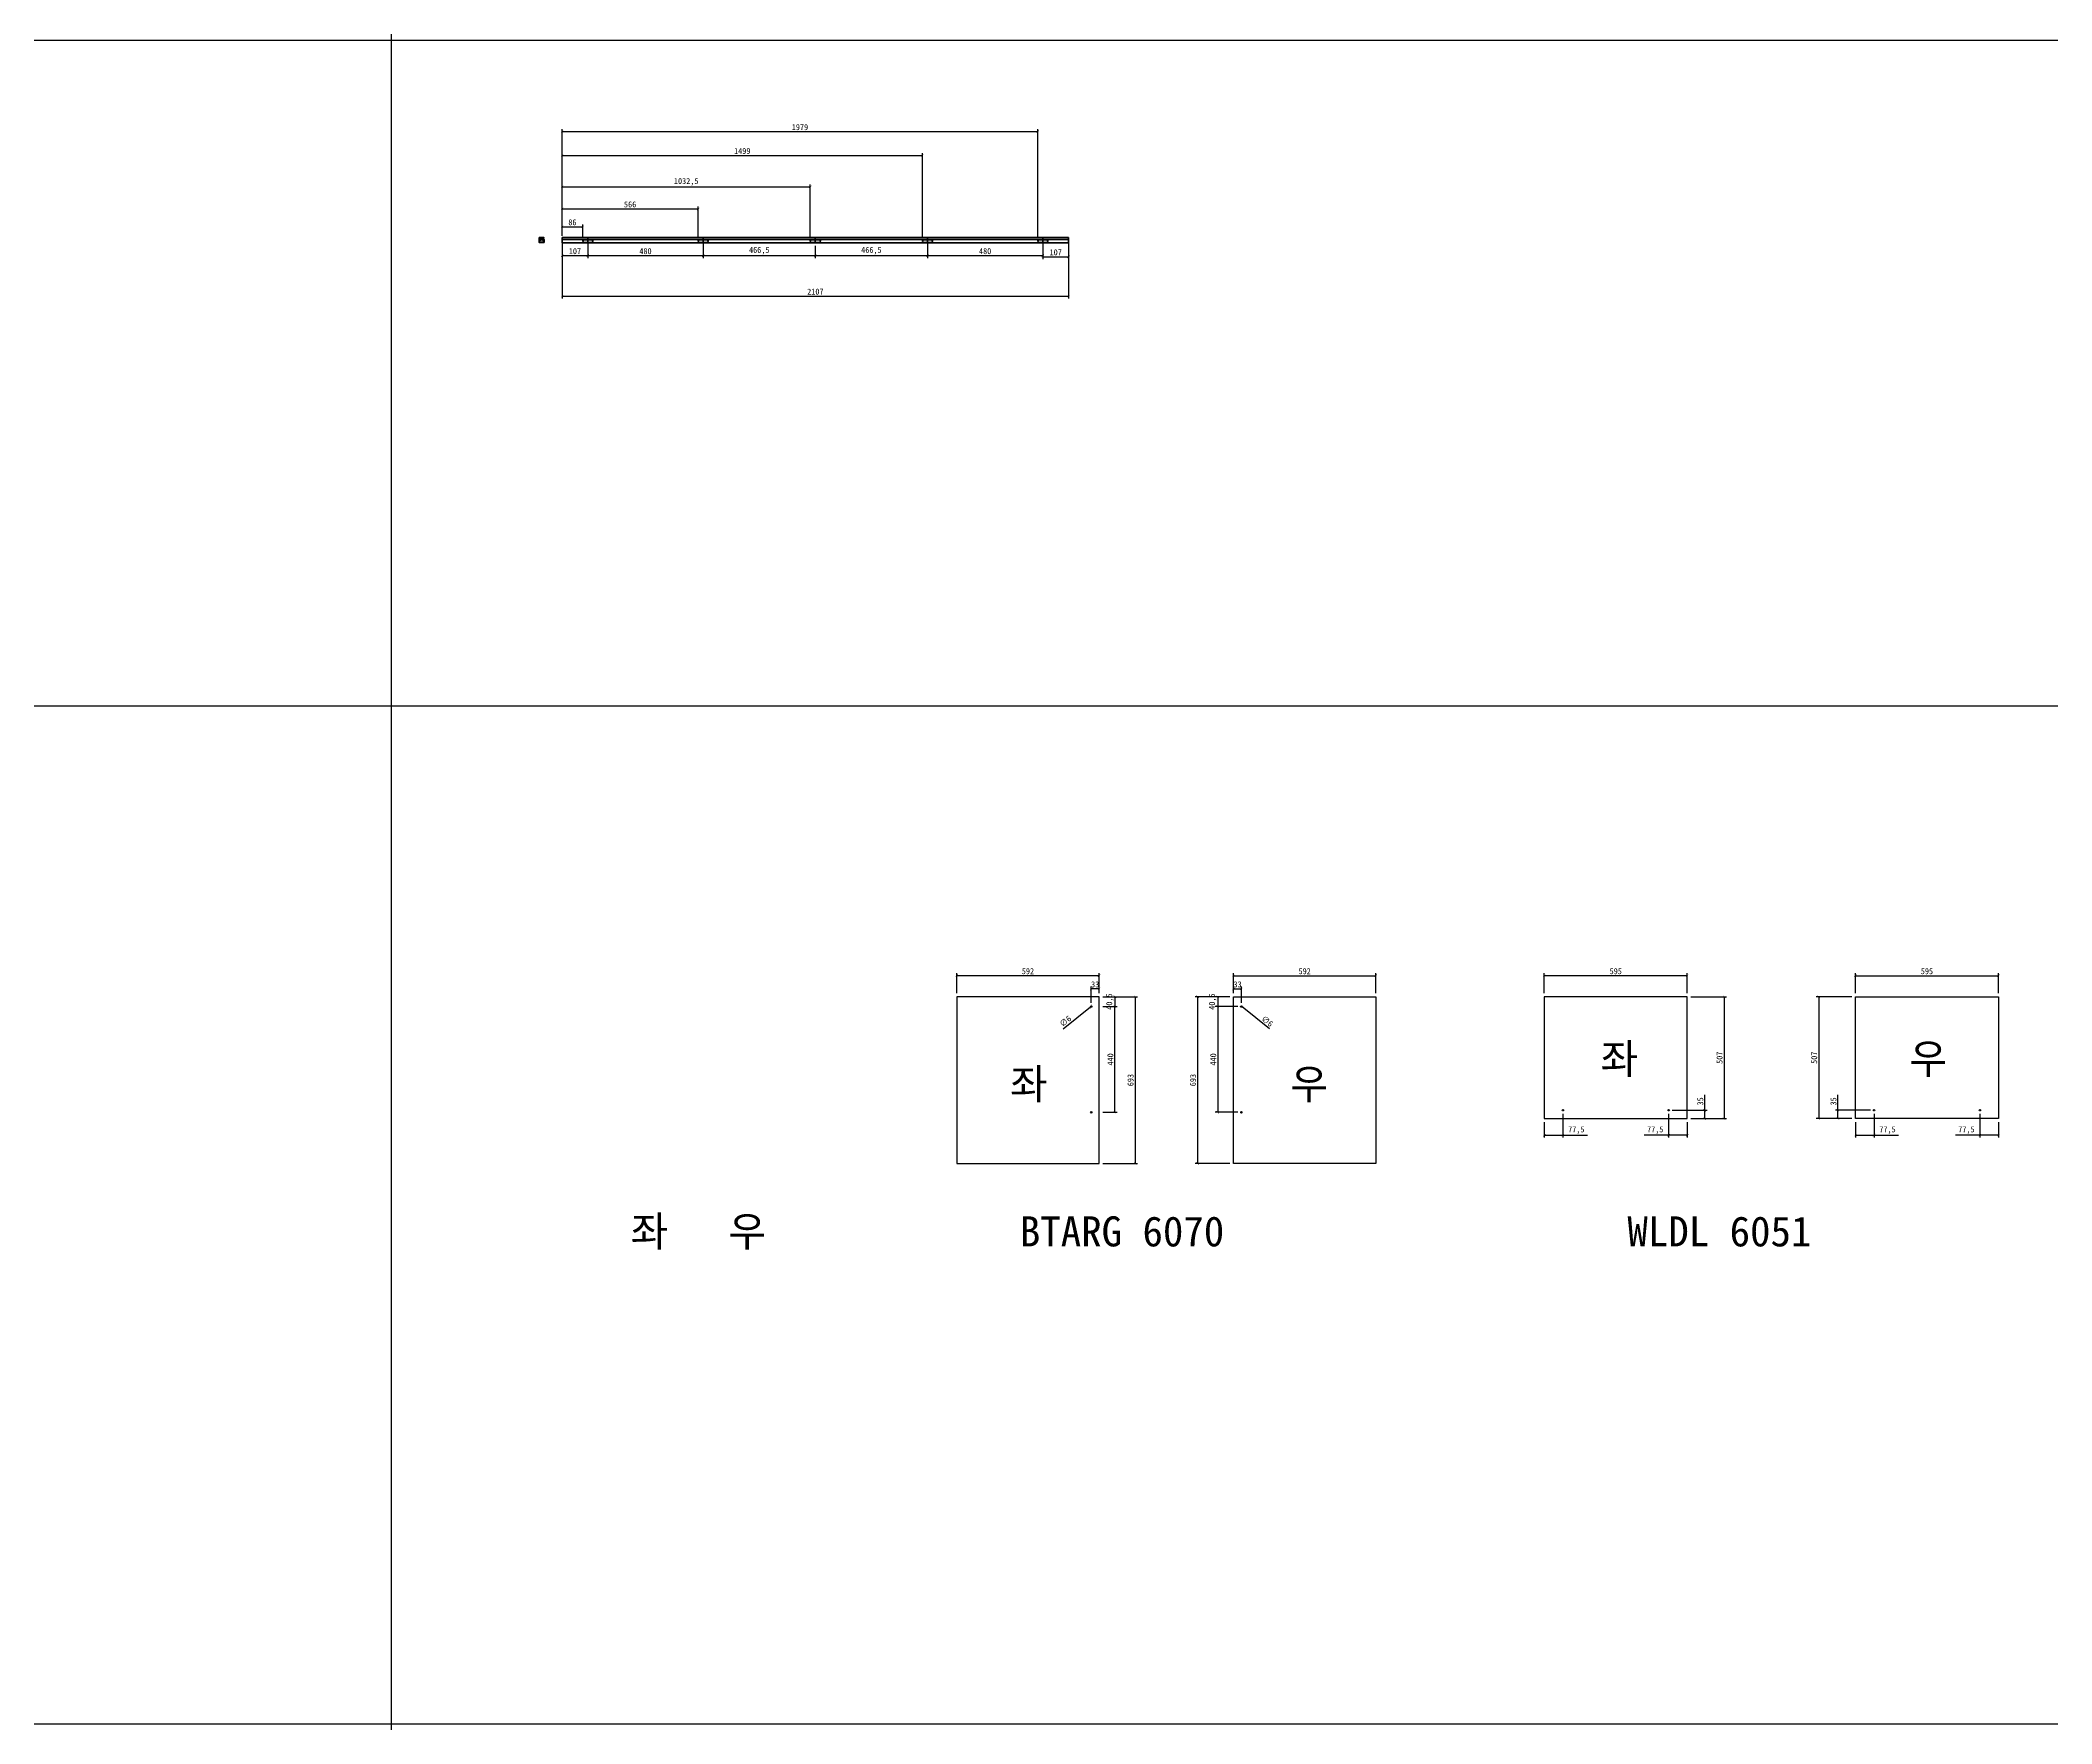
# Model space of a CAD drawing. Header units: millimetres. Extents: x -44117 to 256353, y -2095463 to 65325.
# Drawn here: x 108840 to 117208, y -186279 to -179276 of the extents above; entities that cross this region are included whole.
import ezdxf

# ---------------------------------------------------------------- set-up
doc = ezdxf.new("R2010")
doc.units = ezdxf.units.MM
doc.header["$LTSCALE"] = 10
doc.layers.add('1', color=2, linetype='Continuous', lineweight=40)
doc.dimstyles.new('ISO-25', dxfattribs={"dimtxt": 2.5, "dimasz": 2.5, "dimexe": 1, "dimexo": 1, "dimtad": 1, "dimtxsty": 'Standard', "dimblk": 'ARCHTICK', "dimcen": 2.5, "dimadec": 0, "dimazin": 0, "dimtfac": 1, "dimtmove": 0, "dimatfit": 3, "dimfxl": 0, "dimarcsym": 0})

# ---------------------------------------------------------------- blocks, each defined once
blk = doc.blocks.new('_ArchTick')
at = {"color": 0, "linetype": 'ByBlock', "const_width": 0.15}
blk.add_lwpolyline([(-0.5, -0.5), (0.5, 0.5)], dxfattribs=at)
blk = doc.blocks.new('*D2909')
at = {"color": 0, "lineweight": -2}
for p, q in [((111010.6, -180132.7), (111010.6, -180350.3)), ((113117.6, -180132.7), (113117.6, -180350.3)), ((111010.6, -180340.3), (113117.6, -180340.3))]:
    blk.add_line(p, q, dxfattribs=at)
at = {"layer": 'Defpoints', "color": 0}
for p in [(111010.6, -180117.7), (113117.6, -180117.7), (113117.6, -180340.3)]:
    blk.add_point(p, dxfattribs=at)
at = {"color": 0, "lineweight": -2, "xscale": 10, "yscale": 10, "zscale": 10, "rotation": 180}
blk.add_blockref('_ArchTick', (111010.6, -180340.3), dxfattribs=at)
at = {"color": 0, "lineweight": -2, "xscale": 10, "yscale": 10, "zscale": 10}
blk.add_blockref('_ArchTick', (113117.6, -180340.3), dxfattribs=at)
at = {"color": 0, "insert": (112064.1, -180321.6), "char_height": 25, "attachment_point": 5}
blk.add_mtext('2107', dxfattribs=at)
blk = doc.blocks.new('*D2910')
at = {"color": 0, "lineweight": -2}
for p, q in [((111010.6, -180111.7), (111010.6, -180181.8)), ((111117.6, -180120.9), (111117.6, -180181.8)), ((111010.6, -180171.8), (111117.6, -180171.8))]:
    blk.add_line(p, q, dxfattribs=at)
at = {"layer": 'Defpoints', "color": 0}
for p in [(111010.6, -180096.7), (111117.6, -180105.9), (111117.6, -180171.8)]:
    blk.add_point(p, dxfattribs=at)
at = {"color": 0, "lineweight": -2, "xscale": 10, "yscale": 10, "zscale": 10, "rotation": 180}
blk.add_blockref('_ArchTick', (111010.6, -180171.8), dxfattribs=at)
at = {"color": 0, "lineweight": -2, "xscale": 10, "yscale": 10, "zscale": 10}
blk.add_blockref('_ArchTick', (111117.6, -180171.8), dxfattribs=at)
at = {"color": 0, "insert": (111064.1, -180153.1), "char_height": 25, "attachment_point": 5}
blk.add_mtext('107', dxfattribs=at)
blk = doc.blocks.new('*D2911')
at = {"color": 0, "lineweight": -2}
for p, q in [((111117.6, -180122.2), (111117.6, -180181.8)), ((111597.6, -180120.9), (111597.6, -180181.8)), ((111117.6, -180171.8), (111597.6, -180171.8))]:
    blk.add_line(p, q, dxfattribs=at)
at = {"layer": 'Defpoints', "color": 0}
for p in [(111117.6, -180107.2), (111597.6, -180105.9), (111597.6, -180171.8)]:
    blk.add_point(p, dxfattribs=at)
at = {"color": 0, "lineweight": -2, "xscale": 10, "yscale": 10, "zscale": 10, "rotation": 180}
blk.add_blockref('_ArchTick', (111117.6, -180171.8), dxfattribs=at)
at = {"color": 0, "lineweight": -2, "xscale": 10, "yscale": 10, "zscale": 10}
blk.add_blockref('_ArchTick', (111597.6, -180171.8), dxfattribs=at)
at = {"color": 0, "insert": (111357.6, -180153.1), "char_height": 25, "attachment_point": 5}
blk.add_mtext('480', dxfattribs=at)
blk = doc.blocks.new('*D2912')
at = {"color": 0, "lineweight": -2}
for p, q in [((113010.6, -180122.2), (113010.6, -180186.8)), ((113117.6, -180111.7), (113117.6, -180186.8)), ((113010.6, -180176.8), (113117.6, -180176.8))]:
    blk.add_line(p, q, dxfattribs=at)
at = {"layer": 'Defpoints', "color": 0}
for p in [(113010.6, -180107.2), (113117.6, -180096.7), (113117.6, -180176.8)]:
    blk.add_point(p, dxfattribs=at)
at = {"color": 0, "lineweight": -2, "xscale": 10, "yscale": 10, "zscale": 10, "rotation": 180}
blk.add_blockref('_ArchTick', (113010.6, -180176.8), dxfattribs=at)
at = {"color": 0, "lineweight": -2, "xscale": 10, "yscale": 10, "zscale": 10}
blk.add_blockref('_ArchTick', (113117.6, -180176.8), dxfattribs=at)
at = {"color": 0, "insert": (113064.1, -180158.1), "char_height": 25, "attachment_point": 5}
blk.add_mtext('107', dxfattribs=at)
blk = doc.blocks.new('*D2913')
at = {"color": 0, "lineweight": -2}
for p, q in [((112530.6, -180122.2), (112530.6, -180181.8)), ((113010.6, -180122.2), (113010.6, -180181.8)), ((112530.6, -180171.8), (113010.6, -180171.8))]:
    blk.add_line(p, q, dxfattribs=at)
at = {"layer": 'Defpoints', "color": 0}
for p in [(112530.6, -180107.2), (113010.6, -180107.2), (113010.6, -180171.8)]:
    blk.add_point(p, dxfattribs=at)
at = {"color": 0, "lineweight": -2, "xscale": 10, "yscale": 10, "zscale": 10, "rotation": 180}
blk.add_blockref('_ArchTick', (112530.6, -180171.8), dxfattribs=at)
at = {"color": 0, "lineweight": -2, "xscale": 10, "yscale": 10, "zscale": 10}
blk.add_blockref('_ArchTick', (113010.6, -180171.8), dxfattribs=at)
at = {"color": 0, "insert": (112770.6, -180153.1), "char_height": 25, "attachment_point": 5}
blk.add_mtext('480', dxfattribs=at)
blk = doc.blocks.new('*D2914')
at = {"color": 0, "lineweight": -2}
for p, q in [((111597.6, -180132.7), (111597.6, -180181.8)), ((112064.1, -180131.4), (112064.1, -180181.8)), ((111597.6, -180171.8), (112064.1, -180171.8))]:
    blk.add_line(p, q, dxfattribs=at)
at = {"layer": 'Defpoints', "color": 0}
for p in [(111597.6, -180117.7), (112064.1, -180116.4), (112064.1, -180171.8)]:
    blk.add_point(p, dxfattribs=at)
at = {"color": 0, "lineweight": -2, "xscale": 10, "yscale": 10, "zscale": 10, "rotation": 180}
blk.add_blockref('_ArchTick', (111597.6, -180171.8), dxfattribs=at)
at = {"color": 0, "lineweight": -2, "xscale": 10, "yscale": 10, "zscale": 10}
blk.add_blockref('_ArchTick', (112064.1, -180171.8), dxfattribs=at)
at = {"color": 0, "insert": (111830.9, -180151), "char_height": 25, "attachment_point": 5}
blk.add_mtext('466,5', dxfattribs=at)
blk = doc.blocks.new('*D2915')
at = {"color": 0, "lineweight": -2}
for p, q in [((112064.1, -180132.7), (112064.1, -180181.8)), ((112530.6, -180131.4), (112530.6, -180181.8)), ((112064.1, -180171.8), (112530.6, -180171.8))]:
    blk.add_line(p, q, dxfattribs=at)
at = {"layer": 'Defpoints', "color": 0}
for p in [(112064.1, -180117.7), (112530.6, -180116.4), (112530.6, -180171.8)]:
    blk.add_point(p, dxfattribs=at)
at = {"color": 0, "lineweight": -2, "xscale": 10, "yscale": 10, "zscale": 10, "rotation": 180}
blk.add_blockref('_ArchTick', (112064.1, -180171.8), dxfattribs=at)
at = {"color": 0, "lineweight": -2, "xscale": 10, "yscale": 10, "zscale": 10}
blk.add_blockref('_ArchTick', (112530.6, -180171.8), dxfattribs=at)
at = {"color": 0, "insert": (112297.4, -180151), "char_height": 25, "attachment_point": 5}
blk.add_mtext('466,5', dxfattribs=at)
blk = doc.blocks.new('*D2916')
at = {"color": 0, "lineweight": -2}
for p, q in [((111010.6, -180081.7), (111010.6, -180042)), ((111010.6, -180052), (111096.6, -180052)), ((111096.6, -180096.1), (111096.6, -180042))]:
    blk.add_line(p, q, dxfattribs=at)
at = {"layer": 'Defpoints', "color": 0}
for p in [(111096.6, -180052), (111010.6, -180096.7), (111096.6, -180111.1)]:
    blk.add_point(p, dxfattribs=at)
at = {"color": 0, "lineweight": -2, "xscale": 10, "yscale": 10, "zscale": 10, "rotation": 180}
blk.add_blockref('_ArchTick', (111010.6, -180052), dxfattribs=at)
at = {"color": 0, "lineweight": -2, "xscale": 10, "yscale": 10, "zscale": 10}
blk.add_blockref('_ArchTick', (111096.6, -180052), dxfattribs=at)
at = {"color": 0, "insert": (111053.6, -180033.3), "char_height": 25, "attachment_point": 5}
blk.add_mtext('86', dxfattribs=at)
blk = doc.blocks.new('*D2917')
at = {"color": 0, "lineweight": -2}
for p, q in [((111010.6, -180089), (111010.6, -179967.5)), ((111010.6, -179977.5), (111576.6, -179977.5)), ((111576.6, -180096.1), (111576.6, -179967.5))]:
    blk.add_line(p, q, dxfattribs=at)
at = {"layer": 'Defpoints', "color": 0}
for p in [(111576.6, -179977.5), (111010.6, -180104), (111576.6, -180111.1)]:
    blk.add_point(p, dxfattribs=at)
at = {"color": 0, "lineweight": -2, "xscale": 10, "yscale": 10, "zscale": 10, "rotation": 180}
blk.add_blockref('_ArchTick', (111010.6, -179977.5), dxfattribs=at)
at = {"color": 0, "lineweight": -2, "xscale": 10, "yscale": 10, "zscale": 10}
blk.add_blockref('_ArchTick', (111576.6, -179977.5), dxfattribs=at)
at = {"color": 0, "insert": (111293.6, -179958.7), "char_height": 25, "attachment_point": 5}
blk.add_mtext('566', dxfattribs=at)
blk = doc.blocks.new('*D2918')
at = {"color": 0, "lineweight": -2}
for p, q in [((111010.6, -180081.7), (111010.6, -179875.6)), ((111010.6, -179885.6), (112043.1, -179885.6)), ((112043.1, -180096.1), (112043.1, -179875.6))]:
    blk.add_line(p, q, dxfattribs=at)
at = {"layer": 'Defpoints', "color": 0}
for p in [(112043.1, -179885.6), (111010.6, -180096.7), (112043.1, -180111.1)]:
    blk.add_point(p, dxfattribs=at)
at = {"color": 0, "lineweight": -2, "xscale": 10, "yscale": 10, "zscale": 10, "rotation": 180}
blk.add_blockref('_ArchTick', (111010.6, -179885.6), dxfattribs=at)
at = {"color": 0, "lineweight": -2, "xscale": 10, "yscale": 10, "zscale": 10}
blk.add_blockref('_ArchTick', (112043.1, -179885.6), dxfattribs=at)
at = {"color": 0, "insert": (111526.9, -179864.7), "char_height": 25, "attachment_point": 5}
blk.add_mtext('1032,5', dxfattribs=at)
blk = doc.blocks.new('*D2919')
at = {"color": 0, "lineweight": -2}
for p, q in [((111010.6, -180081.7), (111010.6, -179745.4)), ((112509.6, -180096.1), (112509.6, -179745.4)), ((111010.6, -179755.4), (112509.6, -179755.4))]:
    blk.add_line(p, q, dxfattribs=at)
at = {"layer": 'Defpoints', "color": 0}
for p in [(112509.6, -179755.4), (111010.6, -180096.7), (112509.6, -180111.1)]:
    blk.add_point(p, dxfattribs=at)
at = {"color": 0, "lineweight": -2, "xscale": 10, "yscale": 10, "zscale": 10, "rotation": 180}
blk.add_blockref('_ArchTick', (111010.6, -179755.4), dxfattribs=at)
at = {"color": 0, "lineweight": -2, "xscale": 10, "yscale": 10, "zscale": 10}
blk.add_blockref('_ArchTick', (112509.6, -179755.4), dxfattribs=at)
at = {"color": 0, "insert": (111760.1, -179736.6), "char_height": 25, "attachment_point": 5}
blk.add_mtext('1499', dxfattribs=at)
blk = doc.blocks.new('*D2920')
at = {"color": 0, "lineweight": -2}
for p, q in [((111010.6, -180081.7), (111010.6, -179645.9)), ((111010.6, -179655.9), (112989.6, -179655.9)), ((112989.6, -180096.1), (112989.6, -179645.9))]:
    blk.add_line(p, q, dxfattribs=at)
at = {"layer": 'Defpoints', "color": 0}
for p in [(112989.6, -179655.9), (111010.6, -180096.7), (112989.6, -180111.1)]:
    blk.add_point(p, dxfattribs=at)
at = {"color": 0, "lineweight": -2, "xscale": 10, "yscale": 10, "zscale": 10, "rotation": 180}
blk.add_blockref('_ArchTick', (111010.6, -179655.9), dxfattribs=at)
at = {"color": 0, "lineweight": -2, "xscale": 10, "yscale": 10, "zscale": 10}
blk.add_blockref('_ArchTick', (112989.6, -179655.9), dxfattribs=at)
at = {"color": 0, "insert": (112000.1, -179637.2), "char_height": 25, "attachment_point": 5}
blk.add_mtext('1979', dxfattribs=at)
blk = doc.blocks.new('*D2921')
at = {"color": 0, "lineweight": -2}
for p, q in [((113094.7, -183387.8), (113209.3, -183297.1)), ((113214, -183293.4), (113209.3, -183297.1)), ((113214, -183293.4), (113214, -183293.4))]:
    blk.add_line(p, q, dxfattribs=at)
at = {"layer": 'Defpoints', "color": 0}
for p in [(113209.3, -183297.1), (113214, -183293.4)]:
    blk.add_point(p, dxfattribs=at)
at = {"color": 0, "lineweight": -2, "xscale": 10, "yscale": 10, "zscale": 10}
for p, rotation in [((113209.3, -183297.1), 38.36647630590951), ((113214, -183293.4), 218.3664763059095)]:
    blk.add_blockref('_ArchTick', p, dxfattribs=dict(at, rotation=rotation))
at = {"color": 0, "insert": (113104.3, -183356.3), "char_height": 25, "attachment_point": 5, "rotation": 38.36648}
blk.add_mtext('∅6', dxfattribs=at)
blk = doc.blocks.new('*D2922')
at = {"color": 0, "lineweight": -2}
for p, q in [((113259.7, -183254.8), (113320.4, -183254.8)), ((113310.4, -183254.8), (113310.4, -183295.3)), ((113259.7, -183295.3), (113320.4, -183295.3))]:
    blk.add_line(p, q, dxfattribs=at)
at = {"layer": 'Defpoints', "color": 0}
for p in [(113244.7, -183254.8), (113244.7, -183295.3), (113310.4, -183295.3)]:
    blk.add_point(p, dxfattribs=at)
at = {"color": 0, "lineweight": -2, "xscale": 10, "yscale": 10, "zscale": 10}
for p, rotation in [((113310.4, -183254.8), 90), ((113310.4, -183295.3), 270)]:
    blk.add_blockref('_ArchTick', p, dxfattribs=dict(at, rotation=rotation))
at = {"color": 0, "insert": (113289.6, -183274.8), "char_height": 25, "attachment_point": 5, "rotation": 90}
blk.add_mtext('40,5', dxfattribs=at)
blk = doc.blocks.new('*D2923')
at = {"color": 0, "lineweight": -2}
for p, q in [((113259.7, -183295.3), (113320.4, -183295.3)), ((113310.4, -183735.3), (113310.4, -183295.3)), ((113259.7, -183735.3), (113320.4, -183735.3))]:
    blk.add_line(p, q, dxfattribs=at)
at = {"layer": 'Defpoints', "color": 0}
for p in [(113244.7, -183295.3), (113310.4, -183295.3), (113244.7, -183735.3)]:
    blk.add_point(p, dxfattribs=at)
at = {"color": 0, "lineweight": -2, "xscale": 10, "yscale": 10, "zscale": 10}
for p, rotation in [((113310.4, -183295.3), 90), ((113310.4, -183735.3), 270)]:
    blk.add_blockref('_ArchTick', p, dxfattribs=dict(at, rotation=rotation))
at = {"color": 0, "insert": (113291.7, -183515.3), "char_height": 25, "attachment_point": 5, "rotation": 90}
blk.add_mtext('440', dxfattribs=at)
blk = doc.blocks.new('*D2924')
at = {"color": 0, "lineweight": -2}
for p, q in [((113259.7, -183254.8), (113404.3, -183254.8)), ((113394.3, -183254.8), (113394.3, -183947.8)), ((113259.7, -183947.8), (113404.3, -183947.8))]:
    blk.add_line(p, q, dxfattribs=at)
at = {"layer": 'Defpoints', "color": 0}
for p in [(113244.7, -183254.8), (113244.7, -183947.8), (113394.3, -183947.8)]:
    blk.add_point(p, dxfattribs=at)
at = {"color": 0, "lineweight": -2, "xscale": 10, "yscale": 10, "zscale": 10}
for p, rotation in [((113394.3, -183254.8), 90), ((113394.3, -183947.8), 270)]:
    blk.add_blockref('_ArchTick', p, dxfattribs=dict(at, rotation=rotation))
at = {"color": 0, "insert": (113375.5, -183601.3), "char_height": 25, "attachment_point": 5, "rotation": 90}
blk.add_mtext('693', dxfattribs=at)
blk = doc.blocks.new('*D2925')
at = {"color": 0, "lineweight": -2}
for p, q in [((112652.7, -183239.8), (112652.7, -183157.2)), ((113244.7, -183167.2), (112652.7, -183167.2)), ((113244.7, -183239.8), (113244.7, -183157.2))]:
    blk.add_line(p, q, dxfattribs=at)
at = {"layer": 'Defpoints', "color": 0}
for p in [(112652.7, -183167.2), (112652.7, -183254.8), (113244.7, -183254.8)]:
    blk.add_point(p, dxfattribs=at)
at = {"color": 0, "lineweight": -2, "xscale": 10, "yscale": 10, "zscale": 10, "rotation": 180}
blk.add_blockref('_ArchTick', (112652.7, -183167.2), dxfattribs=at)
at = {"color": 0, "lineweight": -2, "xscale": 10, "yscale": 10, "zscale": 10}
blk.add_blockref('_ArchTick', (113244.7, -183167.2), dxfattribs=at)
at = {"color": 0, "insert": (112948.7, -183148.5), "char_height": 25, "attachment_point": 5}
blk.add_mtext('592', dxfattribs=at)
blk = doc.blocks.new('*D2926')
at = {"color": 0, "lineweight": -2}
for p, q in [((113834.5, -183293.4), (113834.5, -183293.4)), ((113834.5, -183293.4), (113839.2, -183297.1)), ((113953.8, -183387.8), (113839.2, -183297.1))]:
    blk.add_line(p, q, dxfattribs=at)
at = {"layer": 'Defpoints', "color": 0}
for p in [(113834.5, -183293.4), (113839.2, -183297.1)]:
    blk.add_point(p, dxfattribs=at)
at = {"color": 0, "lineweight": -2, "xscale": 10, "yscale": 10, "zscale": 10}
for p, rotation in [((113834.5, -183293.4), 321.6335236940905), ((113839.2, -183297.1), 141.6335236940905)]:
    blk.add_blockref('_ArchTick', p, dxfattribs=dict(at, rotation=rotation))
at = {"color": 0, "insert": (113944.2, -183356.3), "char_height": 25, "attachment_point": 5, "rotation": 321.63352}
blk.add_mtext('∅6', dxfattribs=at)
blk = doc.blocks.new('*D2927')
at = {"color": 0, "lineweight": -2}
for p, q in [((113788.9, -183254.8), (113728.1, -183254.8)), ((113738.1, -183254.8), (113738.1, -183295.3)), ((113788.9, -183295.3), (113728.1, -183295.3))]:
    blk.add_line(p, q, dxfattribs=at)
at = {"layer": 'Defpoints', "color": 0}
for p in [(113803.9, -183254.8), (113738.1, -183295.3), (113803.9, -183295.3)]:
    blk.add_point(p, dxfattribs=at)
at = {"color": 0, "lineweight": -2, "xscale": 10, "yscale": 10, "zscale": 10}
for p, rotation in [((113738.1, -183254.8), 90), ((113738.1, -183295.3), 270)]:
    blk.add_blockref('_ArchTick', p, dxfattribs=dict(at, rotation=rotation))
at = {"color": 0, "insert": (113717.3, -183274.8), "char_height": 25, "attachment_point": 5, "rotation": 90}
blk.add_mtext('40,5', dxfattribs=at)
blk = doc.blocks.new('*D2928')
at = {"color": 0, "lineweight": -2}
for p, q in [((113788.9, -183254.8), (113644.2, -183254.8)), ((113654.2, -183254.8), (113654.2, -183947.8)), ((113788.9, -183947.8), (113644.2, -183947.8))]:
    blk.add_line(p, q, dxfattribs=at)
at = {"layer": 'Defpoints', "color": 0}
for p in [(113803.9, -183254.8), (113654.2, -183947.8), (113803.9, -183947.8)]:
    blk.add_point(p, dxfattribs=at)
at = {"color": 0, "lineweight": -2, "xscale": 10, "yscale": 10, "zscale": 10}
for p, rotation in [((113654.2, -183254.8), 90), ((113654.2, -183947.8), 270)]:
    blk.add_blockref('_ArchTick', p, dxfattribs=dict(at, rotation=rotation))
at = {"color": 0, "insert": (113635.5, -183601.3), "char_height": 25, "attachment_point": 5, "rotation": 90}
blk.add_mtext('693', dxfattribs=at)
blk = doc.blocks.new('*D2929')
at = {"color": 0, "lineweight": -2}
for p, q in [((113803.9, -183239.8), (113803.9, -183157.2)), ((113803.9, -183167.2), (114395.9, -183167.2)), ((114395.9, -183239.8), (114395.9, -183157.2))]:
    blk.add_line(p, q, dxfattribs=at)
at = {"layer": 'Defpoints', "color": 0}
for p in [(114395.9, -183167.2), (113803.9, -183254.8), (114395.9, -183254.8)]:
    blk.add_point(p, dxfattribs=at)
at = {"color": 0, "lineweight": -2, "xscale": 10, "yscale": 10, "zscale": 10, "rotation": 180}
blk.add_blockref('_ArchTick', (113803.9, -183167.2), dxfattribs=at)
at = {"color": 0, "lineweight": -2, "xscale": 10, "yscale": 10, "zscale": 10}
blk.add_blockref('_ArchTick', (114395.9, -183167.2), dxfattribs=at)
at = {"color": 0, "insert": (114099.9, -183148.5), "char_height": 25, "attachment_point": 5}
blk.add_mtext('592', dxfattribs=at)
blk = doc.blocks.new('*D2930')
at = {"color": 0, "lineweight": -2}
for p, q in [((115096.5, -183239.8), (115096.5, -183157.2)), ((115691.5, -183167.2), (115096.5, -183167.2)), ((115691.5, -183239.8), (115691.5, -183157.2))]:
    blk.add_line(p, q, dxfattribs=at)
at = {"layer": 'Defpoints', "color": 0}
for p in [(115096.5, -183167.2), (115096.5, -183254.8), (115691.5, -183254.8)]:
    blk.add_point(p, dxfattribs=at)
at = {"color": 0, "lineweight": -2, "xscale": 10, "yscale": 10, "zscale": 10, "rotation": 180}
blk.add_blockref('_ArchTick', (115096.5, -183167.2), dxfattribs=at)
at = {"color": 0, "lineweight": -2, "xscale": 10, "yscale": 10, "zscale": 10}
blk.add_blockref('_ArchTick', (115691.5, -183167.2), dxfattribs=at)
at = {"color": 0, "insert": (115394, -183148.5), "char_height": 25, "attachment_point": 5}
blk.add_mtext('595', dxfattribs=at)
blk = doc.blocks.new('*D2931')
at = {"color": 0, "lineweight": -2}
for p, q in [((113211.7, -183280.3), (113211.7, -183212.1)), ((113244.7, -183222.1), (113211.7, -183222.1)), ((113244.7, -183239.8), (113244.7, -183212.1))]:
    blk.add_line(p, q, dxfattribs=at)
at = {"layer": 'Defpoints', "color": 0}
for p in [(113211.7, -183222.1), (113244.7, -183254.8), (113211.7, -183295.3)]:
    blk.add_point(p, dxfattribs=at)
at = {"color": 0, "lineweight": -2, "xscale": 10, "yscale": 10, "zscale": 10, "rotation": 180}
blk.add_blockref('_ArchTick', (113211.7, -183222.1), dxfattribs=at)
at = {"color": 0, "lineweight": -2, "xscale": 10, "yscale": 10, "zscale": 10}
blk.add_blockref('_ArchTick', (113244.7, -183222.1), dxfattribs=at)
at = {"color": 0, "insert": (113228.2, -183203.4), "char_height": 25, "attachment_point": 5}
blk.add_mtext('33', dxfattribs=at)
blk = doc.blocks.new('*D2932')
at = {"color": 0, "lineweight": -2}
for p, q in [((113803.9, -183239.8), (113803.9, -183212.1)), ((113803.9, -183222.1), (113836.9, -183222.1)), ((113836.9, -183280.3), (113836.9, -183212.1))]:
    blk.add_line(p, q, dxfattribs=at)
at = {"layer": 'Defpoints', "color": 0}
for p in [(113803.9, -183254.8), (113836.9, -183222.1), (113836.9, -183295.3)]:
    blk.add_point(p, dxfattribs=at)
at = {"color": 0, "lineweight": -2, "xscale": 10, "yscale": 10, "zscale": 10, "rotation": 180}
blk.add_blockref('_ArchTick', (113803.9, -183222.1), dxfattribs=at)
at = {"color": 0, "lineweight": -2, "xscale": 10, "yscale": 10, "zscale": 10}
blk.add_blockref('_ArchTick', (113836.9, -183222.1), dxfattribs=at)
at = {"color": 0, "insert": (113820.4, -183203.4), "char_height": 25, "attachment_point": 5}
blk.add_mtext('33', dxfattribs=at)
blk = doc.blocks.new('*D2933')
at = {"color": 0, "lineweight": -2}
for p, q in [((115706.5, -183254.8), (115854.5, -183254.8)), ((115844.5, -183254.8), (115844.5, -183761.8)), ((115706.5, -183761.8), (115854.5, -183761.8))]:
    blk.add_line(p, q, dxfattribs=at)
at = {"layer": 'Defpoints', "color": 0}
for p in [(115691.5, -183254.8), (115691.5, -183761.8), (115844.5, -183761.8)]:
    blk.add_point(p, dxfattribs=at)
at = {"color": 0, "lineweight": -2, "xscale": 10, "yscale": 10, "zscale": 10}
for p, rotation in [((115844.5, -183254.8), 90), ((115844.5, -183761.8), 270)]:
    blk.add_blockref('_ArchTick', p, dxfattribs=dict(at, rotation=rotation))
at = {"color": 0, "insert": (115825.7, -183508.3), "char_height": 25, "attachment_point": 5, "rotation": 90}
blk.add_mtext('507', dxfattribs=at)
blk = doc.blocks.new('*D2934')
at = {"color": 0, "lineweight": -2}
for p, q in [((115764.3, -183726.8), (115764.3, -183662.6)), ((115629, -183726.8), (115774.3, -183726.8)), ((115706.5, -183761.8), (115774.3, -183761.8)), ((115764.3, -183761.8), (115764.3, -183726.8))]:
    blk.add_line(p, q, dxfattribs=at)
at = {"layer": 'Defpoints', "color": 0}
for p in [(115614, -183726.8), (115691.5, -183761.8), (115764.3, -183726.8)]:
    blk.add_point(p, dxfattribs=at)
at = {"color": 0, "lineweight": -2, "xscale": 10, "yscale": 10, "zscale": 10}
for p, rotation in [((115764.3, -183726.8), 90), ((115764.3, -183761.8), 270)]:
    blk.add_blockref('_ArchTick', p, dxfattribs=dict(at, rotation=rotation))
at = {"color": 0, "insert": (115745.6, -183689.7), "char_height": 25, "attachment_point": 5, "rotation": 90}
blk.add_mtext('35', dxfattribs=at)
blk = doc.blocks.new('*D2935')
at = {"color": 0, "lineweight": -2}
for p, q in [((115614, -183741.8), (115614, -183840.4)), ((115614, -183830.4), (115512.4, -183830.4)), ((115691.5, -183830.4), (115614, -183830.4)), ((115691.5, -183776.8), (115691.5, -183840.4))]:
    blk.add_line(p, q, dxfattribs=at)
at = {"layer": 'Defpoints', "color": 0}
for p in [(115614, -183726.8), (115691.5, -183761.8), (115614, -183830.4)]:
    blk.add_point(p, dxfattribs=at)
at = {"color": 0, "lineweight": -2, "xscale": 10, "yscale": 10, "zscale": 10, "rotation": 180}
blk.add_blockref('_ArchTick', (115614, -183830.4), dxfattribs=at)
at = {"color": 0, "lineweight": -2, "xscale": 10, "yscale": 10, "zscale": 10}
blk.add_blockref('_ArchTick', (115691.5, -183830.4), dxfattribs=at)
at = {"color": 0, "insert": (115558.2, -183809.5), "char_height": 25, "attachment_point": 5}
blk.add_mtext('77,5', dxfattribs=at)
blk = doc.blocks.new('*D2936')
at = {"color": 0, "lineweight": -2}
for p, q in [((115174, -183741.8), (115174, -183840.4)), ((115096.5, -183776.8), (115096.5, -183840.4)), ((115096.5, -183830.4), (115174, -183830.4)), ((115174, -183830.4), (115275.7, -183830.4))]:
    blk.add_line(p, q, dxfattribs=at)
at = {"layer": 'Defpoints', "color": 0}
for p in [(115096.5, -183761.8), (115174, -183726.8), (115174, -183830.4)]:
    blk.add_point(p, dxfattribs=at)
at = {"color": 0, "lineweight": -2, "xscale": 10, "yscale": 10, "zscale": 10, "rotation": 180}
blk.add_blockref('_ArchTick', (115096.5, -183830.4), dxfattribs=at)
at = {"color": 0, "lineweight": -2, "xscale": 10, "yscale": 10, "zscale": 10}
blk.add_blockref('_ArchTick', (115174, -183830.4), dxfattribs=at)
at = {"color": 0, "insert": (115229.9, -183809.5), "char_height": 25, "attachment_point": 5}
blk.add_mtext('77,5', dxfattribs=at)
blk = doc.blocks.new('*D2937')
at = {"color": 0, "lineweight": -2}
for p, q in [((116391.1, -183239.8), (116391.1, -183157.2)), ((116391.1, -183167.2), (116986.1, -183167.2)), ((116986.1, -183239.8), (116986.1, -183157.2))]:
    blk.add_line(p, q, dxfattribs=at)
at = {"layer": 'Defpoints', "color": 0}
for p in [(116986.1, -183167.2), (116391.1, -183254.8), (116986.1, -183254.8)]:
    blk.add_point(p, dxfattribs=at)
at = {"color": 0, "lineweight": -2, "xscale": 10, "yscale": 10, "zscale": 10, "rotation": 180}
blk.add_blockref('_ArchTick', (116391.1, -183167.2), dxfattribs=at)
at = {"color": 0, "lineweight": -2, "xscale": 10, "yscale": 10, "zscale": 10}
blk.add_blockref('_ArchTick', (116986.1, -183167.2), dxfattribs=at)
at = {"color": 0, "insert": (116688.6, -183148.5), "char_height": 25, "attachment_point": 5}
blk.add_mtext('595', dxfattribs=at)
blk = doc.blocks.new('*D2938')
at = {"color": 0, "lineweight": -2}
for p, q in [((116376.1, -183254.8), (116228.2, -183254.8)), ((116238.2, -183254.8), (116238.2, -183761.8)), ((116376.1, -183761.8), (116228.2, -183761.8))]:
    blk.add_line(p, q, dxfattribs=at)
at = {"layer": 'Defpoints', "color": 0}
for p in [(116391.1, -183254.8), (116238.2, -183761.8), (116391.1, -183761.8)]:
    blk.add_point(p, dxfattribs=at)
at = {"color": 0, "lineweight": -2, "xscale": 10, "yscale": 10, "zscale": 10}
for p, rotation in [((116238.2, -183254.8), 90), ((116238.2, -183761.8), 270)]:
    blk.add_blockref('_ArchTick', p, dxfattribs=dict(at, rotation=rotation))
at = {"color": 0, "insert": (116219.4, -183508.3), "char_height": 25, "attachment_point": 5, "rotation": 90}
blk.add_mtext('507', dxfattribs=at)
blk = doc.blocks.new('*D2939')
at = {"color": 0, "lineweight": -2}
for p, q in [((116318.3, -183726.8), (116318.3, -183662.6)), ((116453.6, -183726.8), (116308.3, -183726.8)), ((116376.1, -183761.8), (116308.3, -183761.8)), ((116318.3, -183761.8), (116318.3, -183726.8))]:
    blk.add_line(p, q, dxfattribs=at)
at = {"layer": 'Defpoints', "color": 0}
for p in [(116318.3, -183726.8), (116391.1, -183761.8), (116468.6, -183726.8)]:
    blk.add_point(p, dxfattribs=at)
at = {"color": 0, "lineweight": -2, "xscale": 10, "yscale": 10, "zscale": 10}
for p, rotation in [((116318.3, -183726.8), 90), ((116318.3, -183761.8), 270)]:
    blk.add_blockref('_ArchTick', p, dxfattribs=dict(at, rotation=rotation))
at = {"color": 0, "insert": (116299.6, -183689.7), "char_height": 25, "attachment_point": 5, "rotation": 90}
blk.add_mtext('35', dxfattribs=at)
blk = doc.blocks.new('*D2940')
at = {"color": 0, "lineweight": -2}
for p, q in [((116468.6, -183741.8), (116468.6, -183840.4)), ((116391.1, -183776.8), (116391.1, -183840.4)), ((116391.1, -183830.4), (116468.6, -183830.4)), ((116468.6, -183830.4), (116570.2, -183830.4))]:
    blk.add_line(p, q, dxfattribs=at)
at = {"layer": 'Defpoints', "color": 0}
for p in [(116391.1, -183761.8), (116468.6, -183726.8), (116468.6, -183830.4)]:
    blk.add_point(p, dxfattribs=at)
at = {"color": 0, "lineweight": -2, "xscale": 10, "yscale": 10, "zscale": 10, "rotation": 180}
blk.add_blockref('_ArchTick', (116391.1, -183830.4), dxfattribs=at)
at = {"color": 0, "lineweight": -2, "xscale": 10, "yscale": 10, "zscale": 10}
blk.add_blockref('_ArchTick', (116468.6, -183830.4), dxfattribs=at)
at = {"color": 0, "insert": (116524.4, -183809.5), "char_height": 25, "attachment_point": 5}
blk.add_mtext('77,5', dxfattribs=at)
blk = doc.blocks.new('*D2941')
at = {"color": 0, "lineweight": -2}
for p, q in [((116908.6, -183741.8), (116908.6, -183840.4)), ((116908.6, -183830.4), (116806.9, -183830.4)), ((116986.1, -183830.4), (116908.6, -183830.4)), ((116986.1, -183776.8), (116986.1, -183840.4))]:
    blk.add_line(p, q, dxfattribs=at)
at = {"layer": 'Defpoints', "color": 0}
for p in [(116908.6, -183726.8), (116986.1, -183761.8), (116908.6, -183830.4)]:
    blk.add_point(p, dxfattribs=at)
at = {"color": 0, "lineweight": -2, "xscale": 10, "yscale": 10, "zscale": 10, "rotation": 180}
blk.add_blockref('_ArchTick', (116908.6, -183830.4), dxfattribs=at)
at = {"color": 0, "lineweight": -2, "xscale": 10, "yscale": 10, "zscale": 10}
blk.add_blockref('_ArchTick', (116986.1, -183830.4), dxfattribs=at)
at = {"color": 0, "insert": (116852.7, -183809.5), "char_height": 25, "attachment_point": 5}
blk.add_mtext('77,5', dxfattribs=at)
blk = doc.blocks.new('*D2972')
at = {"color": 0, "lineweight": -2}
for p, q in [((113821.9, -183295.3), (113728.1, -183295.3)), ((113738.1, -183295.3), (113738.1, -183735.3)), ((113821.9, -183735.3), (113728.1, -183735.3))]:
    blk.add_line(p, q, dxfattribs=at)
at = {"layer": 'Defpoints', "color": 0}
for p in [(113836.9, -183295.3), (113738.1, -183735.3), (113836.9, -183735.3)]:
    blk.add_point(p, dxfattribs=at)
at = {"color": 0, "lineweight": -2, "xscale": 10, "yscale": 10, "zscale": 10}
for p, rotation in [((113738.1, -183295.3), 90), ((113738.1, -183735.3), 270)]:
    blk.add_blockref('_ArchTick', p, dxfattribs=dict(at, rotation=rotation))
at = {"color": 0, "insert": (113719.4, -183515.3), "char_height": 25, "attachment_point": 5, "rotation": 90}
blk.add_mtext('440', dxfattribs=at)

msp = doc.modelspace()

# ---------------------------------------------------------------- linework, layer by layer
at = {"color": 1}
for p, q in [((104015.69829, -179275.61053), (196284.84516, -179275.61053)), ((104015.69829, -179275.61053), (196284.84516, -179275.61053)), ((104015.69829, -182044.21489), (196284.84516, -182044.21489)), ((104015.69829, -182044.21489), (196284.84516, -182044.21489)), ((104015.69829, -186278.99057), (196284.84516, -186278.99057)), ((104015.69829, -186278.99057), (196284.84516, -186278.99057))]:
    msp.add_line(p, q, dxfattribs=at)
for p, q in [((113244.66001, -183254.76818), (112652.66001, -183254.76818)), ((112652.66001, -183254.76818), (112652.66001, -183947.76818)), ((113244.66001, -183947.76818), (113244.66001, -183254.76818)), ((113803.88455, -183947.76818), (113803.88455, -183254.76818)), ((113803.88455, -183254.76818), (114395.88455, -183254.76818)), ((114395.88455, -183254.76818), (114395.88455, -183947.76818)), ((115691.54175, -183254.76818), (115096.54175, -183254.76818)), ((115096.54175, -183254.76818), (115096.54175, -183761.76818)), ((115691.54175, -183761.76818), (115691.54175, -183254.76818)), ((116391.06682, -183761.76818), (116391.06682, -183254.76818)), ((116391.06682, -183254.76818), (116986.06682, -183254.76818)), ((116986.06682, -183254.76818), (116986.06682, -183761.76818)), ((115096.54175, -183761.76818), (115691.54175, -183761.76818)), ((116986.06682, -183761.76818), (116391.06682, -183761.76818)), ((112652.66001, -183947.76818), (113244.66001, -183947.76818)), ((114395.88455, -183947.76818), (113803.88455, -183947.76818))]:
    msp.add_line(p, q)
for p in [(110300.49669, 21924.9366), (110300.49669, 14161.07811), (110300.49669, 18584.38997), (110300.49669, 10820.53148), (110300.49669, 18627.87121), (110300.49669, 10864.01272), (110300.49669, 15287.32457), (110300.49669, 7523.46608), (110300.49669, 3746.75115), (110300.49669, 21924.9366), (110300.49669, 14161.07811), (110300.49669, 18584.38997), (110300.49669, 10820.53148), (110300.49669, 18627.87121), (110300.49669, 10864.01272), (110300.49669, 15287.32457), (110300.49669, 7523.46608), (110300.49669, 3746.75115), (110300.49669, 21924.9366), (110300.49669, 14161.07811), (110300.49669, 18584.38997), (110300.49669, 10820.53148), (110300.49669, 18627.87121), (110300.49669, 10864.01272), (110300.49669, 15287.32457), (110300.49669, 7523.46608), (110300.49669, 3746.75115), (110300.49669, 21924.9366), (110300.49669, 14161.07811), (110300.49669, 18584.38997), (110300.49669, 10820.53148), (110300.49669, 18627.87121), (110300.49669, 10864.01272), (110300.49669, 15287.32457), (110300.49669, 7523.46608), (110300.49669, 3746.75115), (110300.49669, 21924.9366), (110300.49669, 14161.07811), (110300.49669, 18584.38997), (110300.49669, 10820.53148), (110300.49669, 18627.87121), (110300.49669, 10864.01272), (110300.49669, 15287.32457), (110300.49669, 7523.46608), (110300.49669, 3746.75115), (110300.49669, 21924.9366), (110300.49669, 14161.07811), (110300.49669, 18584.38997), (110300.49669, 10820.53148), (110300.49669, 18627.87121), (110300.49669, 10864.01272), (110300.49669, 15287.32457), (110300.49669, 7523.46608), (110300.49669, 3746.75115), (110300.49669, 21924.9366), (110300.49669, 14161.07811), (110300.49669, 18584.38997), (110300.49669, 10820.53148), (110300.49669, 18627.87121), (110300.49669, 10864.01272), (110300.49669, 15287.32457), (110300.49669, 7523.46608), (110300.49669, 3746.75115), (110300.49669, 21924.9366), (110300.49669, 14161.07811), (110300.49669, 18584.38997), (110300.49669, 10820.53148), (110300.49669, 18627.87121), (110300.49669, 10864.01272), (110300.49669, 15287.32457), (110300.49669, 7523.46608), (110300.49669, 3746.75115), (110300.49669, 21924.9366), (110300.49669, 14161.07811), (110300.49669, 18584.38997), (110300.49669, 10820.53148), (110300.49669, 18627.87121), (110300.49669, 10864.01272), (110300.49669, 15287.32457), (110300.49669, 7523.46608), (110300.49669, 3746.75115), (110300.49669, 21924.9366), (110300.49669, 14161.07811), (110300.49669, 18584.38997), (110300.49669, 10820.53148), (110300.49669, 18627.87121), (110300.49669, 10864.01272), (110300.49669, 15287.32457), (110300.49669, 7523.46608), (110300.49669, 3746.75115), (110300.49669, 12702.87182), (110300.49669, 4939.01333), (110300.49669, 9362.32519), (110300.49669, 1598.4667), (110300.49669, 9405.80642), (110300.49669, 1641.94794), (110300.49669, 6065.25979), (110300.49669, -1698.5987), (110300.49669, -5475.31363), (110300.49669, 12702.87182), (110300.49669, 4939.01333), (110300.49669, 9362.32519), (110300.49669, 1598.4667), (110300.49669, 9405.80642), (110300.49669, 1641.94794), (110300.49669, 6065.25979), (110300.49669, -1698.5987), (110300.49669, -5475.31363), (110300.49669, 12702.87182), (110300.49669, 4939.01333), (110300.49669, 9362.32519), (110300.49669, 1598.4667), (110300.49669, 9405.80642), (110300.49669, 1641.94794), (110300.49669, 6065.25979), (110300.49669, -1698.5987), (110300.49669, -5475.31363), (110300.49669, 12702.87182), (110300.49669, 4939.01333), (110300.49669, 9362.32519), (110300.49669, 1598.4667), (110300.49669, 9405.80642), (110300.49669, 1641.94794), (110300.49669, 6065.25979), (110300.49669, -1698.5987), (110300.49669, -5475.31363), (110300.49669, 12702.87182), (110300.49669, 4939.01333), (110300.49669, 9362.32519), (110300.49669, 1598.4667), (110300.49669, 9405.80642), (110300.49669, 1641.94794), (110300.49669, 6065.25979), (110300.49669, -1698.5987), (110300.49669, -5475.31363)]:
    msp.add_xline(p, (0, 1), dxfattribs=at)
for centre in [(113211.66001, -183295.26818), (113836.88455, -183295.26818), (113211.66001, -183735.26818), (113836.88455, -183735.26818), (115174.04175, -183726.76818), (115614.04175, -183726.76818), (116468.56682, -183726.76818), (116908.56682, -183726.76818)]:
    msp.add_circle(centre, 3)
at = {"layer": '1', "color": 2}
for p, q in [((110915.7798, -180096.6147), (110915.7798, -180116.8147)), ((110933.8798, -180096.3147), (110916.0798, -180096.3147)), ((110916.2798, -180117.3147), (110934.8798, -180117.3147)), ((110922.9798, -180104.3147), (110922.9798, -180097.7147)), ((110923.2798, -180097.4147), (110928.6798, -180097.4147)), ((110928.6798, -180104.6147), (110923.2798, -180104.6147)), ((110928.9798, -180097.7147), (110928.9798, -180097.9147)), ((110928.9798, -180104.1147), (110928.9798, -180104.3147)), ((110929.4798, -180098.4147), (110934.8798, -180098.4147)), ((110934.8798, -180103.6147), (110929.4798, -180103.6147)), ((110935.3798, -180116.8147), (110935.3798, -180104.1147))]:
    msp.add_line(p, q, dxfattribs=at)
at = {"layer": '1'}
for p, q in [((110916.2798, -180117.3147), (110934.8798, -180117.3147)), ((113117.61382, -180096.73713), (111010.61382, -180096.73713)), ((111010.61382, -180096.73713), (111010.61382, -180117.73713)), ((111010.61382, -180104.03713), (113117.61382, -180104.03713)), ((111010.61382, -180117.73713), (113117.61382, -180117.73713)), ((111101.86382, -180105.88713), (111133.36382, -180105.88713)), ((111133.36382, -180116.38713), (111101.86382, -180116.38713)), ((111117.61382, -180096.73713), (111117.61382, -180117.73713)), ((111581.86382, -180105.88713), (111613.36382, -180105.88713)), ((111613.36382, -180116.38713), (111581.86382, -180116.38713)), ((111597.61382, -180096.73713), (111597.61382, -180117.73713)), ((112048.36382, -180105.88713), (112079.86382, -180105.88713)), ((112079.86382, -180116.38713), (112048.36382, -180116.38713)), ((112064.11382, -180096.73713), (112064.11382, -180117.73713)), ((112514.86382, -180105.88713), (112546.36382, -180105.88713)), ((112546.36382, -180116.38713), (112514.86382, -180116.38713)), ((112530.61382, -180096.73713), (112530.61382, -180117.73713)), ((112994.86382, -180105.88713), (113026.36382, -180105.88713)), ((113026.36382, -180116.38713), (112994.86382, -180116.38713)), ((113010.61382, -180096.73713), (113010.61382, -180117.73713)), ((113117.61382, -180117.73713), (113117.61382, -180096.73713))]:
    msp.add_line(p, q, dxfattribs=at)
at = {"layer": '1', "color": 2}
msp.add_lwpolyline([(110933.9798, -180105.1147), (110933.9798, -180110.5147, -0.4142135624), (110933.6798, -180110.8147), (110931.7798, -180110.8147, 0.4142135624), (110931.4798, -180111.1147), (110931.4798, -180111.7147, 0.4142135624), (110931.7798, -180112.0147), (110933.6798, -180112.0147, -0.4142135624), (110933.9798, -180112.3147), (110933.9798, -180115.6147, -0.4142135624), (110933.6798, -180115.9147), (110917.4798, -180115.9147, -0.4142135624), (110917.1798, -180115.6147), (110917.1798, -180112.3147, -0.4142135624), (110917.4798, -180112.0147), (110919.3798, -180112.0147, 0.4142135624), (110919.6798, -180111.7147), (110919.6798, -180111.1147, 0.4142135624), (110919.3798, -180110.8147), (110917.4798, -180110.8147, -0.4142135624), (110917.1798, -180110.5147), (110917.1798, -180097.8147, -0.4142135624), (110917.4798, -180097.5147), (110921.3798, -180097.5147, -0.4142135624), (110921.6798, -180097.8147), (110921.6798, -180105.4147, 0.4142135624), (110921.9798, -180105.7147), (110929.8798, -180105.7147, 0.4142135624), (110930.1798, -180105.4147), (110930.1798, -180105.1147, -0.4142135624), (110930.4798, -180104.8147), (110933.6798, -180104.8147, -0.4142135624)], format="xyb", close=True, dxfattribs=at)
for centre, radius, start, end in [((110916.0798, -180096.6147), 0.3, 90, 180), ((110916.2798, -180116.8147), 0.5, 180, 270), ((110923.2798, -180097.7147), 0.3, 90, 180), ((110923.2798, -180104.3147), 0.3, 180, 270), ((110928.6798, -180097.7147), 0.3, 0, 90), ((110928.6798, -180104.3147), 0.3, 270, 0), ((110929.4798, -180097.9147), 0.5, 180, 270), ((110929.4798, -180104.1147), 0.5, 90, 180), ((110933.8798, -180097.8147), 1.5, 357.577277049, 90), ((110934.8798, -180097.9147), 0.5, 270, 4.196904845), ((110934.8798, -180104.1147), 0.5, 0, 90), ((110934.8798, -180116.8147), 0.5, 270, 0)]:
    msp.add_arc(centre, radius, start, end, dxfattribs=at)
at = {"layer": '1'}
for centre, start, end in [((111101.86382, -180111.13713), 90, 270), ((111133.36382, -180111.13713), 270, 90), ((111581.86382, -180111.13713), 90, 270), ((111613.36382, -180111.13713), 270, 90), ((112048.36382, -180111.13713), 90, 270), ((112079.86382, -180111.13713), 270, 90), ((112514.86382, -180111.13713), 90, 270), ((112546.36382, -180111.13713), 270, 90), ((112994.86382, -180111.13713), 90, 270), ((113026.36382, -180111.13713), 270, 90)]:
    msp.add_arc(centre, 5.25, start, end, dxfattribs=at)

# ---------------------------------------------------------------- texts
at = {"char_height": 125, "attachment_point": 1}
for s, heights, insert in [('{\\f굴림|b0|i0|c129|p50;좌}', [-139.1478], (115330.3758, -183449.92207)), ('{\\f굴림|b0|i0|c129|p50;우}', [-136.98402], (116615.86474, -183449.92207)), ('{\\f굴림|b0|i0|c129|p50;좌}', [-139.1478], (112873.76527, -183555.14003)), ('{\\f굴림|b0|i0|c129|p50;우}', [-136.98402], (114040.31217, -183555.14003)), ('{\\f굴림|b0|i0|c129|p50;좌}', [-139.1478], (111295.49593, -184168.14899)), ('{\\f굴림|b0|i0|c129|p50;우}', [-136.98402], (111702.64367, -184168.14899)), ('BTARG 6070', [-125], (112914.93751, -184168.14899)), ('WLDL 6051', [-125], (115442.4558, -184168.14899))]:
    msp.add_mtext_dynamic_manual_height_columns(s, width=133414.7044326, gutter_width=625, heights=heights, dxfattribs=dict(at, insert=insert))

# ---------------------------------------------------------------- dimensions: what is measured, and where the dimension line sits
for base, p1, p2, picture, middle in [((112989.61396, -179655.93286), (111010.61382, -180096.73713), (112989.61396, -180111.09909), '*D2920', (112000.11389, -179637.18286)), ((112509.61382, -179755.3626), (111010.61382, -180096.73713), (112509.61382, -180111.13713), '*D2919', (111760.11382, -179736.6126)), ((112043.11433, -179885.5726), (111010.61382, -180096.73713), (112043.11433, -180111.0645), '*D2918', (111526.86408, -179864.73927)), ((111576.61382, -179977.48307), (111010.61382, -180104.03713), (111576.61382, -180111.13713), '*D2917', (111293.61382, -179958.73307)), ((111096.61382, -180052.03103), (111010.61382, -180096.73713), (111096.61382, -180111.13713), '*D2916', (111053.61382, -180033.28103)), ((111117.61382, -180171.80076), (111010.61382, -180096.73713), (111117.61382, -180105.88713), '*D2910', (111064.11382, -180153.05076)), ((113117.61382, -180340.32034), (111010.61382, -180117.73713), (113117.61382, -180117.73713), '*D2909', (112064.11382, -180321.57034)), ((111597.61382, -180171.80076), (111117.61382, -180107.23713), (111597.61382, -180105.88713), '*D2911', (111357.61382, -180153.05076)), ((112064.11382, -180171.80076), (111597.61382, -180117.73713), (112064.11382, -180116.38713), '*D2914', (111830.86382, -180150.96742)), ((112530.61382, -180171.80076), (112064.11382, -180117.73713), (112530.61382, -180116.38713), '*D2915', (112297.36382, -180150.96742)), ((113010.61382, -180171.80076), (112530.61382, -180107.23713), (113010.61382, -180107.23713), '*D2913', (112770.61382, -180153.05076)), ((113117.61382, -180176.80076), (113010.61382, -180107.23713), (113117.61382, -180096.73713), '*D2912', (113064.11382, -180158.05076)), ((112652.66001, -183167.21501), (113244.66001, -183254.76818), (112652.66001, -183254.76818), '*D2925', (112948.66001, -183148.46501)), ((115096.54175, -183167.21501), (115691.54175, -183254.76818), (115096.54175, -183254.76818), '*D2930', (115394.04175, -183148.46501)), ((115174.04175, -183830.37675), (115096.54175, -183761.76818), (115174.04175, -183726.76818), '*D2936', (115229.87509, -183809.54342)), ((115614.04175, -183830.37675), (115691.54175, -183761.76818), (115614.04175, -183726.76818), '*D2935', (115558.20842, -183809.54342))]:
    dim = msp.add_linear_dim(base=base, p1=p1, p2=p2, dimstyle='ISO-25', override={"dimscale": 10, "dimasz": 1, "dimexo": 1.5})
    dim.commit()
    dim.dimension.update_dxf_attribs({"geometry": picture, "text_midpoint": middle})
for base, p1, p2, angle, picture, middle in [((114395.88455, -183167.21501), (113803.88455, -183254.76818), (114395.88455, -183254.76818), 180, '*D2929', (114099.88455, -183148.46501)), ((116986.06682, -183167.21501), (116391.06682, -183254.76818), (116986.06682, -183254.76818), 180, '*D2937', (116688.56682, -183148.46501)), ((113394.29497, -183947.76818), (113244.66001, -183254.76818), (113244.66001, -183947.76818), 90, '*D2924', (113375.54497, -183601.26818)), ((113654.2496, -183947.76818), (113803.88455, -183254.76818), (113803.88455, -183947.76818), 90, '*D2928', (113635.4996, -183601.26818)), ((115844.45011, -183761.76818), (115691.54175, -183254.76818), (115691.54175, -183761.76818), 90, '*D2933', (115825.70011, -183508.26818)), ((116238.15846, -183761.76818), (116391.06682, -183254.76818), (116391.06682, -183761.76818), 90, '*D2938', (116219.40846, -183508.26818)), ((113738.13343, -183735.26818), (113836.88455, -183295.26818), (113836.88455, -183735.26818), 90, '*D2972', (113719.38343, -183515.26818)), ((115764.30724, -183726.76818), (115691.54175, -183761.76818), (115614.04175, -183726.76818), 90, '*D2934', (115745.55724, -183689.68485)), ((116318.30133, -183726.76818), (116391.06682, -183761.76818), (116468.56682, -183726.76818), 90, '*D2939', (116299.55133, -183689.68485)), ((116468.56682, -183830.37675), (116391.06682, -183761.76818), (116468.56682, -183726.76818), 180, '*D2940', (116524.40015, -183809.54342)), ((116908.56682, -183830.37675), (116986.06682, -183761.76818), (116908.56682, -183726.76818), 180, '*D2941', (116852.73349, -183809.54342))]:
    dim = msp.add_linear_dim(base=base, p1=p1, p2=p2, angle=angle, dimstyle='ISO-25', override={"dimscale": 10, "dimasz": 1, "dimexo": 1.5})
    dim.commit()
    dim.dimension.update_dxf_attribs({"geometry": picture, "text_midpoint": middle})
for base, p1, p2, picture, middle in [((113211.66001, -183222.11355), (113244.66001, -183254.76818), (113211.66001, -183295.26818), '*D2931', (113228.16001, -183222.11355)), ((113836.88455, -183222.11355), (113803.88455, -183254.76818), (113836.88455, -183295.26818), '*D2932', (113820.38455, -183222.11355))]:
    dim = msp.add_linear_dim(base=base, p1=p1, p2=p2, dimstyle='ISO-25', override={"dimscale": 10, "dimasz": 1, "dimexo": 1.5})
    dim.commit()
    dim.dimension.update_dxf_attribs({"geometry": picture, "text_midpoint": middle, "dimtype": 160})
for base, p1, p2, picture, middle in [((113310.41113, -183295.26818), (113244.66001, -183254.76818), (113244.66001, -183295.26818), '*D2922', (113310.41113, -183274.76818)), ((113738.13343, -183295.26818), (113803.88455, -183254.76818), (113803.88455, -183295.26818), '*D2927', (113738.13343, -183274.76818))]:
    dim = msp.add_linear_dim(base=base, p1=p1, p2=p2, angle=90, dimstyle='ISO-25', override={"dimscale": 10, "dimasz": 1, "dimexo": 1.5})
    dim.commit()
    dim.dimension.update_dxf_attribs({"geometry": picture, "text_midpoint": middle, "dimtype": 160})
for p1, p2, picture, middle in [((113214.01218, -183293.40611), (113209.30784, -183297.13025), '*D2921', (113115.98482, -183371.0083)), ((113834.53238, -183293.40611), (113839.23672, -183297.13025), '*D2926', (113932.55974, -183371.0083))]:
    dim = msp.add_diameter_dim_2p(p1=p1, p2=p2, dimstyle='ISO-25', override={"dimscale": 10, "dimasz": 1, "dimexo": 1.5})
    dim.commit()
    dim.dimension.update_dxf_attribs({"geometry": picture, "text_midpoint": middle, "dimtype": 163})
dim = msp.add_linear_dim(base=(113310.41113, -183295.26818), p1=(113244.66001, -183735.26818), p2=(113244.66001, -183295.26818), angle=90, text='440', dimstyle='ISO-25', override={"dimscale": 10, "dimasz": 1, "dimexo": 1.5, "dimtxsty": 'Standard'})
dim.commit()
dim.dimension.update_dxf_attribs({"geometry": '*D2923', "text_midpoint": (113291.66113, -183515.26818)})

doc.saveas('drawing.dxf')
